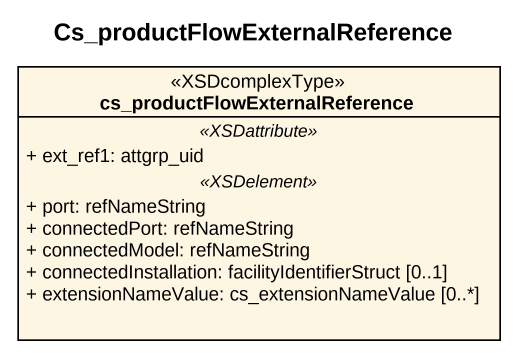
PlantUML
@startuml
title Cs_productFlowExternalReference
hide circle
hide empty members
skinparam classAttributeIconSize 0
class "cs_productFlowExternalReference" as cs_productFlowExternalRefere <<XSDcomplexType>> {
  .. <<XSDattribute>> ..
  + ext_ref1: attgrp_uid
  .. <<XSDelement>> ..
  + port: refNameString
  + connectedPort: refNameString
  + connectedModel: refNameString
  + connectedInstallation: facilityIdentifierStruct [0..1]
  + extensionNameValue: cs_extensionNameValue [0..*]
}
@enduml
